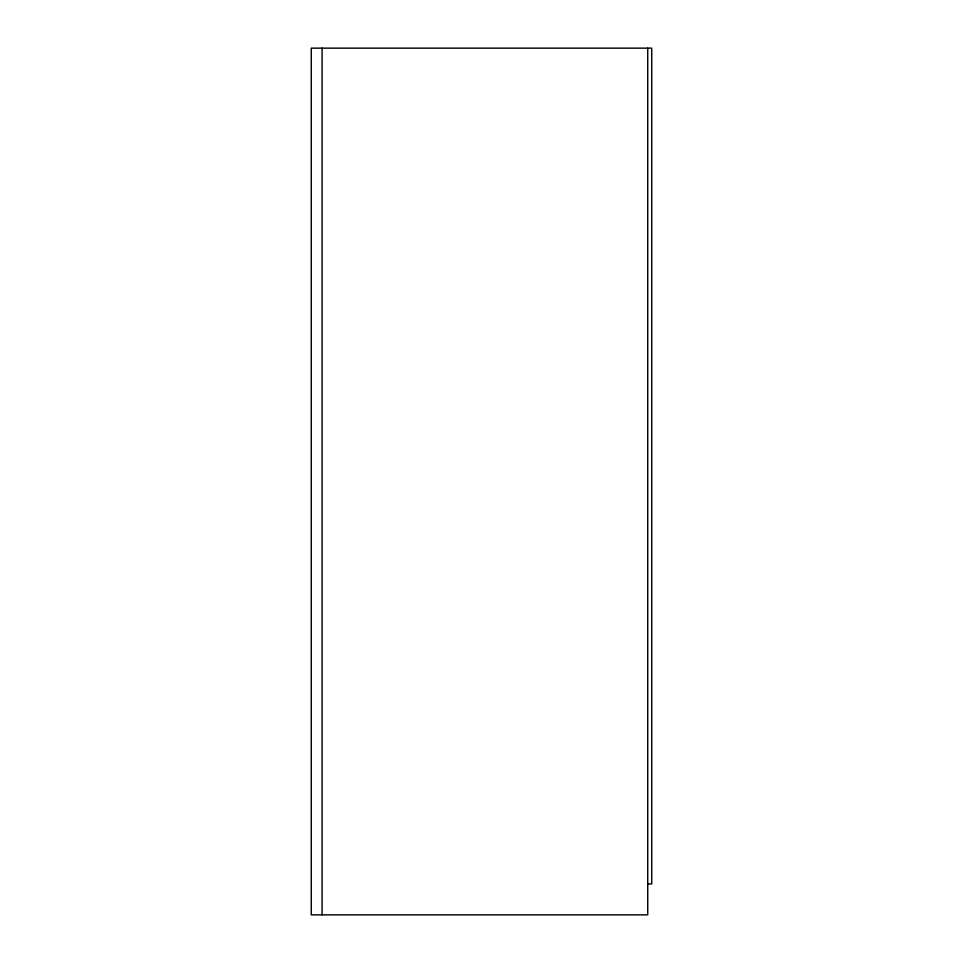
<?xml version="1.0" encoding="UTF-8"?>
<svg xmlns="http://www.w3.org/2000/svg" width="963" height="963" viewBox="0 0 963 963"><rect width="100%" height="100%" fill="white"/><g stroke="black" fill="none" stroke-linecap="round" stroke-linejoin="round"><path stroke-width="1.44" d="M647.726 883.902L651.746 883.902L651.746 48.15L311.254 48.15L311.254 914.85L647.726 914.85L647.726 48.15M322.087 48.15L322.087 914.85"/></g></svg>
